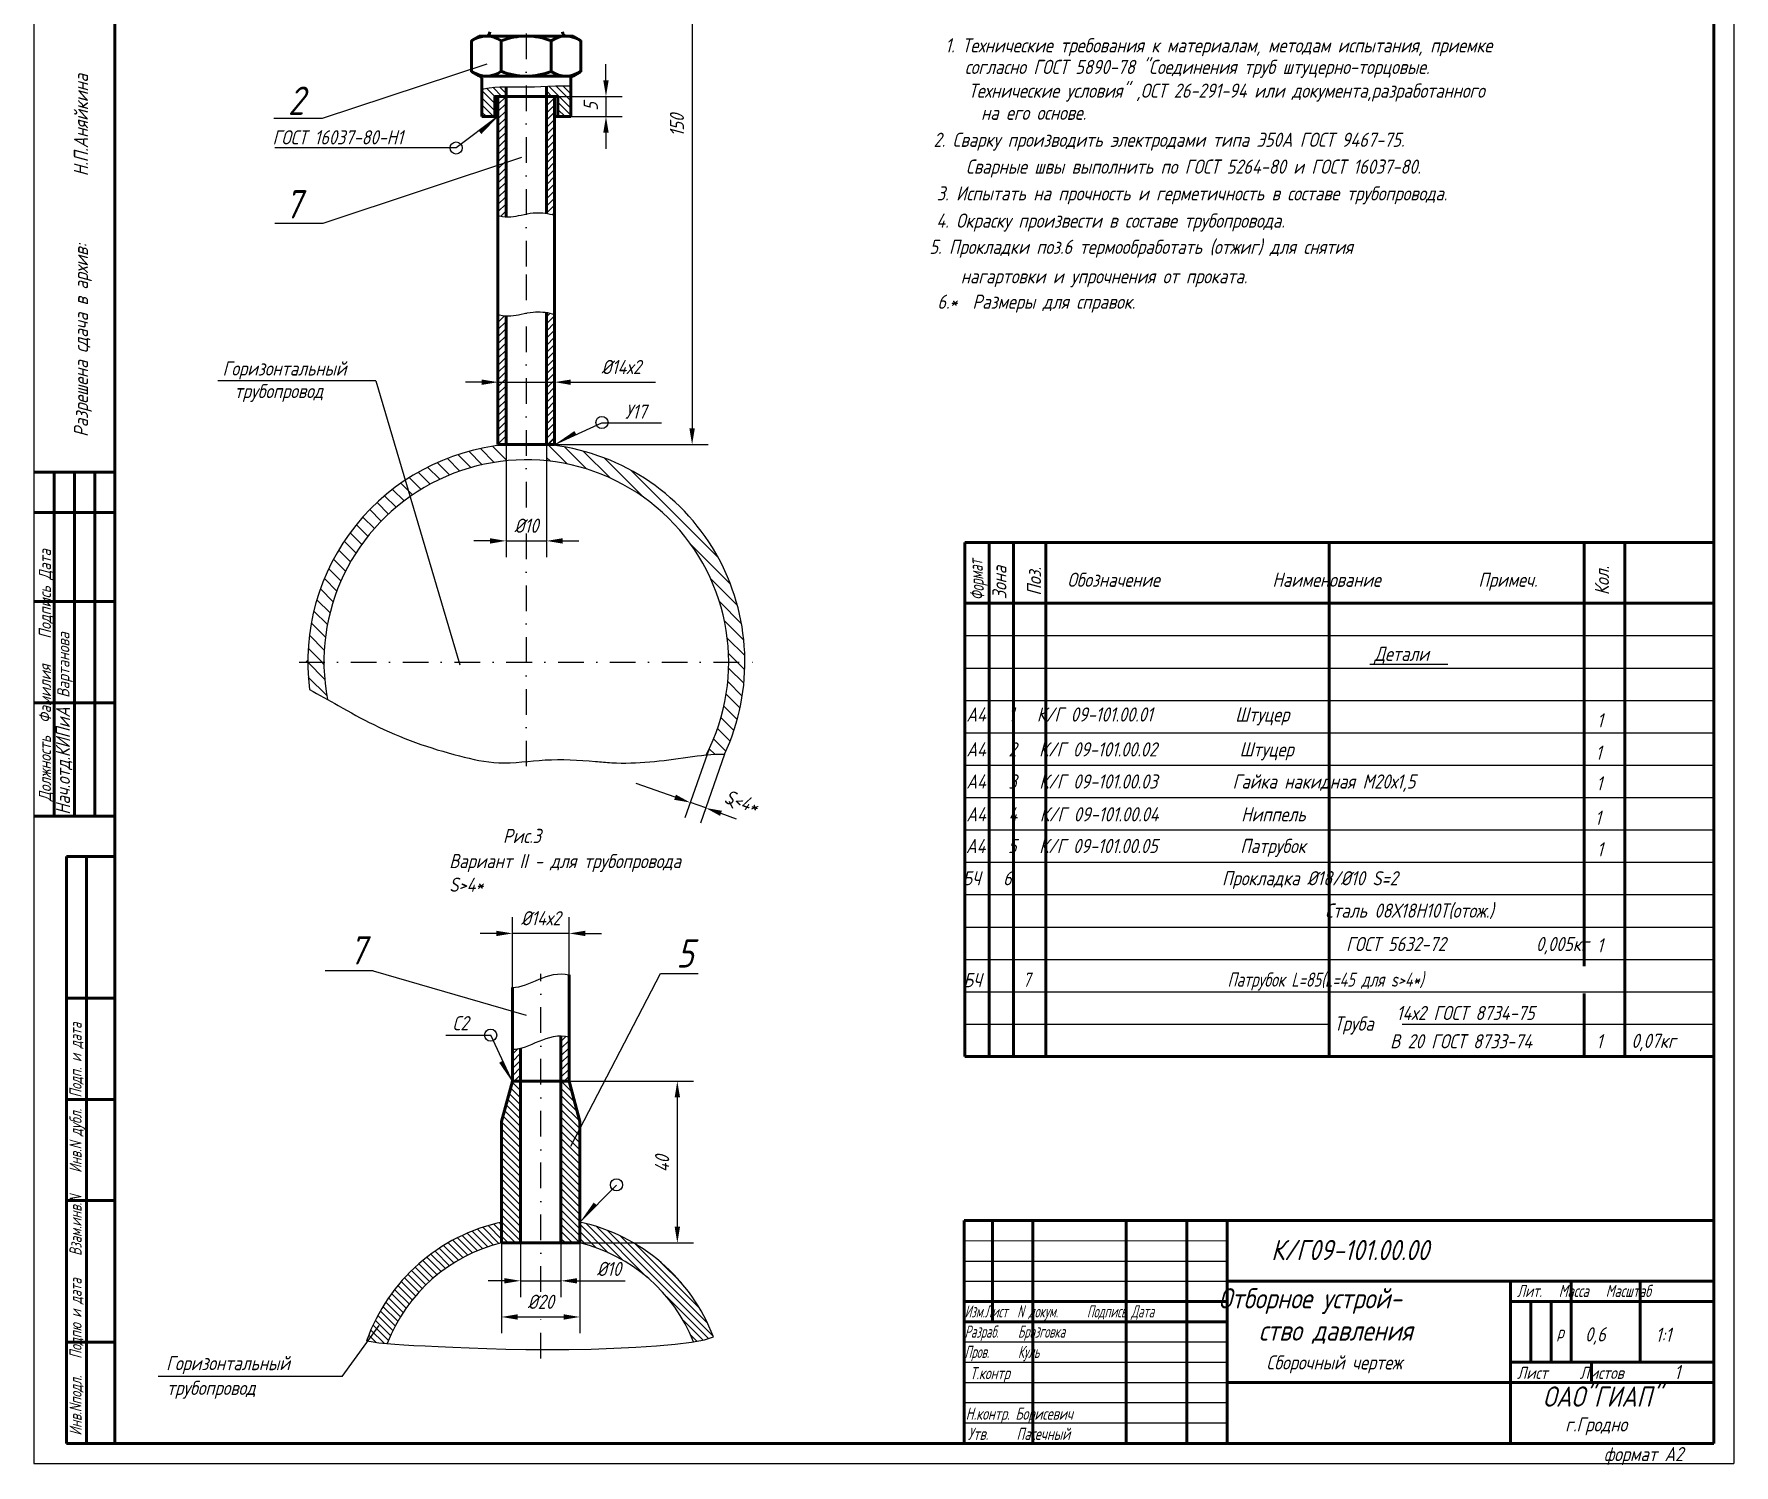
# Model space of a CAD drawing. Header units: millimetres. Extents: x 0 to 6596, y 0 to 3335.
# Drawn here: x 197.6 to 617.6, y 316.1 to 669.7 of the extents above; entities that cross this region are included whole.
import ezdxf
from ezdxf.enums import TextEntityAlignment as Align

# ---------------------------------------------------------------- set-up
doc = ezdxf.new("R2010")
doc.units = ezdxf.units.MM
doc.header["$LTSCALE"] = 0.5
doc.header["$MEASUREMENT"] = 0
doc.linetypes.add('DASHDOT', pattern=[25.4, 12.7, -6.35, 0, -6.35])
doc.styles.get("Standard").update_dxf_attribs({"font": 'romand.shx', "width": 0.8, "oblique": 15, "height": 3.5})
doc.dimstyles.get("Standard").update_dxf_attribs({"dimscale": 0, "dimtxt": 3.5, "dimasz": 4, "dimexe": 4, "dimexo": 0, "dimgap": 2, "dimtad": 1, "dimrnd": 0.0035, "dimtxsty": 'Standard', "dimcen": 0.09, "dimclrd": 5, "dimazin": 2, "dimtfac": 1, "dimtix": 1, "dimtmove": 0, "dimatfit": 0, "dimfxl": 0, "dimtolj": 1, "dimtzin": 0, "dimarcsym": 0})
pattern_1 = [(45, (-379.4589, 205.492), (-0.8838835, 0.8838835), [])]

# ---------------------------------------------------------------- blocks, each defined once
blk = doc.blocks.new('*D288')
at = {"color": 0, "lineweight": -2, "transparency": 16777216}
for p, q in [((312.2, 600.31), (312.2, 579.62)), ((326.2, 600.36), (326.2, 579.62))]:
    blk.add_line(p, q, dxfattribs=at)
at = {"color": 5, "lineweight": -2, "transparency": 16777216}
for p, q in [((308.2, 583.62), (304.2, 583.62)), ((312.2, 583.62), (326.2, 583.62)), ((330.2, 583.62), (351.09, 583.62))]:
    blk.add_line(p, q, dxfattribs=at)
at = {"color": 5, "lineweight": 25, "transparency": 16777216}
for points in [[(308.2, 584.28), (308.2, 582.95), (312.2, 583.62)], [(330.2, 584.28), (330.2, 582.95), (326.2, 583.62)]]:
    blk.add_solid(points, dxfattribs=at)
at = {"layer": 'Defpoints', "color": 0, "lineweight": 25, "transparency": 16777216}
for p in [(312.2, 600.31), (326.2, 600.36), (326.2, 583.62)]:
    blk.add_point(p, dxfattribs=at)
at = {"color": 0, "lineweight": 25, "transparency": 16777216, "insert": (342.65, 587.37), "char_height": 3.5, "attachment_point": 5}
blk.add_mtext('\\A1;%%C14х2', dxfattribs=at)
blk = doc.blocks.new('*D293')
at = {"color": 0, "lineweight": -2, "transparency": 16777216}
for p, q in [((314.2, 568.2), (314.2, 540.4)), ((324.2, 568.19), (324.2, 540.4))]:
    blk.add_line(p, q, dxfattribs=at)
at = {"color": 5, "lineweight": -2, "transparency": 16777216}
for p, q in [((310.2, 544.4), (306.2, 544.4)), ((314.2, 544.4), (324.2, 544.4)), ((328.2, 544.4), (332.2, 544.4))]:
    blk.add_line(p, q, dxfattribs=at)
at = {"color": 5, "lineweight": 25, "transparency": 16777216}
for points in [[(310.2, 545.06), (310.2, 543.73), (314.2, 544.4)], [(328.2, 545.06), (328.2, 543.73), (324.2, 544.4)]]:
    blk.add_solid(points, dxfattribs=at)
at = {"layer": 'Defpoints', "color": 0, "lineweight": 25, "transparency": 16777216}
for p in [(314.2, 568.2), (324.2, 568.19), (324.2, 544.4)]:
    blk.add_point(p, dxfattribs=at)
at = {"color": 0, "lineweight": 25, "transparency": 16777216, "insert": (319.2, 548.15), "char_height": 3.5, "attachment_point": 5}
blk.add_mtext('\\A1;%%C10', dxfattribs=at)
blk = doc.blocks.new('*D289')
at = {"color": 0, "lineweight": -2, "transparency": 16777216}
for p, q in [((315.77, 430.29), (315.77, 451.41)), ((329.77, 433.36), (329.77, 451.41))]:
    blk.add_line(p, q, dxfattribs=at)
at = {"color": 5, "lineweight": -2, "transparency": 16777216}
for p, q in [((311.77, 447.41), (307.77, 447.41)), ((329.77, 447.41), (315.77, 447.41)), ((333.77, 447.41), (337.77, 447.41))]:
    blk.add_line(p, q, dxfattribs=at)
at = {"color": 5, "lineweight": 25, "transparency": 16777216}
for points in [[(311.77, 448.07), (311.77, 446.74), (315.77, 447.41)], [(333.77, 448.07), (333.77, 446.74), (329.77, 447.41)]]:
    blk.add_solid(points, dxfattribs=at)
at = {"layer": 'Defpoints', "color": 0, "lineweight": 25, "transparency": 16777216}
for p in [(315.77, 447.41), (329.77, 433.36), (315.77, 430.29)]:
    blk.add_point(p, dxfattribs=at)
at = {"color": 0, "lineweight": 25, "transparency": 16777216, "insert": (322.77, 451.16), "char_height": 3.5, "attachment_point": 5}
blk.add_mtext('\\A1;%%C14х2', dxfattribs=at)
blk = doc.blocks.new('*D294')
at = {"color": 5, "linetype": 'Continuous', "lineweight": -2, "transparency": 16777216}
for p, q in [((338.88, 658.24), (338.88, 662.24)), ((338.88, 654.24), (338.88, 649.24)), ((338.88, 645.24), (338.88, 641.24))]:
    blk.add_line(p, q, dxfattribs=at)
at = {"color": 0, "linetype": 'Continuous', "lineweight": -2, "transparency": 16777216}
for p, q in [((327, 654.24), (342.88, 654.24)), ((327, 649.24), (342.88, 649.24))]:
    blk.add_line(p, q, dxfattribs=at)
at = {"color": 5, "linetype": 'Continuous', "lineweight": 25, "transparency": 16777216}
for points in [[(338.21, 658.24), (339.55, 658.24), (338.88, 654.24)], [(338.21, 645.24), (339.55, 645.24), (338.88, 649.24)]]:
    blk.add_solid(points, dxfattribs=at)
at = {"layer": 'Defpoints', "color": 0, "linetype": 'Continuous', "lineweight": 25, "transparency": 16777216}
for p in [(327, 654.24), (327, 649.24), (338.88, 649.24)]:
    blk.add_point(p, dxfattribs=at)
at = {"color": 0, "linetype": 'Continuous', "lineweight": 25, "transparency": 16777216, "insert": (335.13, 651.74), "char_height": 3.5, "attachment_point": 5, "rotation": 90}
blk.add_mtext('\\A1;5', dxfattribs=at)
blk = doc.blocks.new('*D295')
at = {"color": 0, "linetype": 'Continuous', "lineweight": -2, "transparency": 16777216}
for p, q in [((329.76, 410.9), (360.51, 410.9)), ((332.44, 370.93), (360.51, 370.93))]:
    blk.add_line(p, q, dxfattribs=at)
at = {"color": 5, "linetype": 'Continuous', "lineweight": -2, "transparency": 16777216}
blk.add_line((356.51, 406.9), (356.51, 374.93), dxfattribs=at)
at = {"color": 5, "linetype": 'Continuous', "lineweight": 25, "transparency": 16777216}
for points in [[(355.85, 406.9), (357.18, 406.9), (356.51, 410.9)], [(355.85, 374.93), (357.18, 374.93), (356.51, 370.93)]]:
    blk.add_solid(points, dxfattribs=at)
at = {"layer": 'Defpoints', "color": 0, "linetype": 'Continuous', "lineweight": 25, "transparency": 16777216}
for p in [(329.76, 410.9), (332.44, 370.93), (356.51, 370.93)]:
    blk.add_point(p, dxfattribs=at)
at = {"color": 0, "linetype": 'Continuous', "lineweight": 25, "transparency": 16777216, "insert": (352.76, 390.48), "char_height": 3.5, "attachment_point": 5, "rotation": 90}
blk.add_mtext('\\A1;40', dxfattribs=at)
blk = doc.blocks.new('*D290')
at = {"color": 0, "linetype": 'Continuous', "lineweight": -2, "transparency": 16777216}
for p, q in [((335.18, 718.2), (364.16, 718.2)), ((326.2, 568.2), (364.16, 568.2))]:
    blk.add_line(p, q, dxfattribs=at)
at = {"color": 5, "linetype": 'Continuous', "lineweight": -2, "transparency": 16777216}
blk.add_line((360.16, 714.2), (360.16, 572.2), dxfattribs=at)
at = {"color": 5, "linetype": 'Continuous', "lineweight": 25, "transparency": 16777216}
for points in [[(359.5, 714.2), (360.83, 714.2), (360.16, 718.2)], [(359.5, 572.2), (360.83, 572.2), (360.16, 568.2)]]:
    blk.add_solid(points, dxfattribs=at)
at = {"layer": 'Defpoints', "color": 0, "linetype": 'Continuous', "lineweight": 25, "transparency": 16777216}
for p in [(335.18, 718.2), (326.2, 568.2), (360.16, 568.2)]:
    blk.add_point(p, dxfattribs=at)
at = {"color": 0, "linetype": 'Continuous', "lineweight": 25, "transparency": 16777216, "insert": (356.41, 647.1), "char_height": 3.5, "attachment_point": 5, "rotation": 90}
blk.add_mtext('\\A1;150', dxfattribs=at)

msp = doc.modelspace()

# ---------------------------------------------------------------- hatches: boundary and pattern name
at = {"linetype": 'Continuous', "lineweight": 25}
h = msp.add_hatch(dxfattribs=at)
h.set_pattern_fill('ANSI31', color=256, scale=10, angle=90, style=0)
h.set_pattern_definition([(135, (59.1219, 202.942), (-0.8838835, -0.8838835), [])])
h.paths.add_polyline_path([(330.201, 656.886), (328.396, 656.861), (326.372, 656.809), (324.525, 656.746), (324.201, 656.733), (324.201, 654.236), (327.001, 654.236), (327.001, 649.236), (330.201, 649.236)])
h.paths.add_polyline_path([(311.401, 654.236), (314.201, 654.236), (314.201, 656.64), (314.118, 656.641), (312.752, 656.624), (311.391, 656.546), (310.034, 656.384), (308.674, 656.112), (308.201, 655.971), (308.201, 649.236), (311.401, 649.236)])
h = msp.add_hatch(dxfattribs=at)
h.set_pattern_fill('ANSI31', color=256, scale=10, style=0)
h.set_pattern_definition([(45, (59.1219, 202.942), (-0.8838835, 0.8838835), [])])
h.paths.add_polyline_path([(312.201, 624.802, 0.0052677), (312.589, 624.714, 0.0402545), (314.201, 624.503), (314.201, 654.236), (312.201, 654.236)])
h.paths.add_polyline_path([(324.201, 625.327, -0.0266989), (325.553, 625.035, -0.0079438), (326.201, 624.848), (326.201, 654.236), (324.201, 654.236)])
h = msp.add_hatch(dxfattribs=at)
h.set_pattern_fill('ANSI31', color=256, scale=10, style=0)
h.set_pattern_definition(pattern_1)
h.paths.add_polyline_path([(326.201, 600.36, 0.0079438), (325.553, 600.547, 0.0266989), (324.201, 600.839), (324.201, 589.331), (326.201, 591.331)])
h.paths.add_polyline_path([(314.201, 600.015, -0.0402545), (312.589, 600.226, -0.0055297), (312.182, 600.318), (312.182, 589.884), (314.201, 591.903)])
h = msp.add_hatch(dxfattribs=at)
h.set_pattern_fill('ANSI31', color=256, scale=10, style=0)
h.set_pattern_definition(pattern_1)
h.paths.add_polyline_path([(314.201, 600.015, -0.0402545), (312.589, 600.226, -0.0055297), (312.182, 600.318), (312.182, 568.199), (314.201, 568.199), (314.201, 568.43)])
h.paths.add_polyline_path([(326.201, 600.36, 0.0079438), (325.553, 600.547, 0.0266989), (324.201, 600.839), (324.201, 568.199), (326.195, 568.199), (326.197, 568.2), (326.201, 568.203)])
h = msp.add_hatch(dxfattribs=at)
h.set_pattern_fill('ANSI31', color=256, scale=10, angle=90, style=0)
h.set_pattern_definition([(135, (-124.1973, -199.5252), (-0.8838835, -0.8838835), [])])
h.paths.add_polyline_path([(327.762, 370.934), (332.441, 370.934), (332.441, 370.953), (332.441, 400.904), (329.762, 410.904), (327.762, 410.904)])
h.paths.add_polyline_path([(313.089, 370.934), (317.762, 370.934), (317.762, 370.953), (317.762, 410.904), (315.768, 410.904), (315.741, 410.801), (315.848, 410.569), (315.733, 410.771), (313.089, 400.904)])
h = msp.add_hatch(dxfattribs=at)
h.set_pattern_fill('ANSI31', color=256, scale=10, angle=90, style=0)
h.set_pattern_definition([(135, (-124.1973, -198.4452), (-0.8838835, -0.8838835), [])])
h.paths.add_polyline_path([(279.748, 346.77), (280.865, 346.568), (282.796, 346.283), (284.723, 346.06), (284.814, 346.052, -0.2455043), (313.089, 370.934), (313.089, 370.953), (313.089, 376.064, 0.259315)])
h.paths.add_polyline_path([(332.441, 376.063), (332.441, 370.932, -0.2421778), (360.525, 346.521), (363.202, 347.022), (365.428, 347.71, 0.2534299)])

# ---------------------------------------------------------------- linework, layer by layer
for p, q in [((197.571, 910.388), (197.571, 316.388)), ((617.571, 910.388), (617.571, 316.388)), ((307.585, 669.157), (319.178, 669.157)), ((319.178, 669.157), (307.585, 669.157)), ((319.224, 669.157), (307.631, 669.157)), ((309.44, 669.157), (307.631, 669.157)), ((307.631, 669.157), (309.224, 669.157)), ((319.178, 669.157), (330.771, 669.157)), ((328.963, 669.157), (330.771, 669.157)), ((330.771, 669.157), (329.178, 669.157)), ((330.771, 669.157), (332.678, 668.056)), ((332.678, 660.306), (332.678, 667.104)), ((330.825, 659.236), (332.678, 660.306)), ((312.201, 649.236), (301.88, 641.548)), ((326.197, 568.2), (337.857, 573.586)), ((337.857, 573.586), (352.63, 573.586)), ((314.201, 568.43), (314.201, 564.18)), ((324.201, 568.43), (324.201, 564.18)), ((299.344, 422.253), (310.452, 422.253)), ((315.848, 410.569), (310.452, 422.253)), ((332.446, 376.054), (341.471, 385.192)), ((197.571, 316.388), (617.571, 316.388))]:
    msp.add_line(p, q)
at = {"lineweight": 50}
for p, q in [((217.571, 905.388), (217.571, 321.388)), ((612.571, 905.388), (612.571, 321.388)), ((307.585, 669.157), (305.678, 668.056)), ((305.678, 660.306), (305.678, 668.056)), ((307.631, 669.157), (319.224, 669.157)), ((312.994, 660.448), (312.994, 667.96)), ((330.771, 669.157), (319.178, 669.157)), ((325.363, 660.414), (325.363, 667.96)), ((330.771, 669.157), (332.678, 668.056)), ((332.678, 660.306), (332.678, 668.056)), ((307.532, 659.236), (305.678, 660.306)), ((330.825, 659.236), (332.678, 660.306)), ((307.532, 659.236), (330.825, 659.236)), ((311.401, 654.236), (311.401, 649.236)), ((311.401, 654.236), (327.001, 654.236)), ((312.201, 654.236), (312.201, 610.198)), ((314.201, 654.236), (314.201, 624.503)), ((324.201, 654.236), (324.201, 625.327)), ((326.201, 654.236), (326.201, 610.198)), ((327.001, 654.236), (327.001, 649.236)), ((308.201, 649.236), (312.201, 649.236)), ((326.201, 649.236), (330.201, 649.236)), ((312.182, 610.198), (312.182, 568.199)), ((312.201, 610.198), (312.201, 600.314)), ((326.201, 610.198), (326.201, 600.36)), ((326.201, 610.198), (326.201, 568.199)), ((324.201, 600.839), (324.201, 568.199)), ((314.201, 600.015), (314.201, 568.199)), ((197.571, 561.409), (217.571, 561.409)), ((202.571, 561.409), (202.571, 476.409)), ((207.571, 561.409), (207.571, 476.409)), ((212.571, 561.409), (212.571, 476.409)), ((197.571, 551.409), (217.571, 551.409)), ((427.572, 543.988), (427.572, 416.988)), ((427.572, 543.988), (612.572, 543.988)), ((433.572, 543.988), (433.572, 416.988)), ((439.572, 543.988), (439.572, 416.988)), ((447.572, 543.988), (447.572, 416.988)), ((517.572, 543.988), (517.572, 416.988)), ((580.572, 543.988), (580.572, 439.315)), ((590.572, 543.988), (590.572, 416.988)), ((197.571, 529.409), (217.571, 529.409)), ((427.572, 528.988), (612.572, 528.988)), ((197.571, 504.409), (202.962, 504.409)), ((202.571, 504.409), (217.571, 504.409)), ((197.571, 476.409), (217.571, 476.409)), ((205.571, 466.409), (205.571, 321.388)), ((205.571, 466.409), (217.571, 466.409)), ((210.571, 466.409), (210.571, 321.388)), ((329.762, 410.904), (329.762, 437.149)), ((315.762, 410.904), (315.762, 434.085)), ((205.571, 431.409), (217.571, 431.409)), ((580.572, 432.594), (580.572, 416.988)), ((327.762, 370.934), (327.762, 422.116)), ((317.762, 370.934), (317.762, 419.026)), ((427.572, 416.988), (612.572, 416.988)), ((315.768, 410.904), (313.089, 400.904)), ((329.762, 410.904), (332.441, 400.904)), ((205.571, 406.409), (217.571, 406.409)), ((313.089, 400.904), (313.089, 370.934)), ((332.441, 400.904), (332.441, 370.934)), ((205.571, 381.409), (217.571, 381.409)), ((427.373, 376.461), (612.373, 376.461)), ((427.411, 376.461), (427.411, 321.388)), ((434.373, 376.461), (434.373, 351.461)), ((444.373, 376.461), (444.373, 321.461)), ((467.373, 376.461), (467.373, 321.461)), ((482.373, 376.461), (482.373, 321.461)), ((492.373, 376.461), (492.373, 321.461)), ((313.089, 370.934), (332.441, 370.934)), ((562.373, 361.461), (562.373, 321.461)), ((577.373, 361.461), (577.373, 341.461)), ((594.373, 361.461), (594.373, 341.461)), ((427.373, 356.461), (492.373, 356.461)), ((562.373, 356.461), (612.373, 356.461)), ((567.373, 356.461), (567.373, 341.461)), ((572.373, 356.461), (572.373, 341.461)), ((427.373, 351.461), (492.373, 351.461)), ((205.571, 346.409), (217.571, 346.409)), ((562.373, 341.461), (612.373, 341.461)), ((582.373, 341.461), (582.373, 336.461)), ((205.571, 321.388), (612.571, 321.388))]:
    msp.add_line(p, q, dxfattribs=at)
at = {"linetype": 'DASHDOT'}
for p, q in [((319.201, 836.146), (319.201, 610.198)), ((319.201, 610.198), (319.201, 488.727)), ((263.061, 514.43), (376.342, 514.43)), ((322.762, 358.838), (322.762, 437.445)), ((322.762, 342.396), (322.762, 353.228))]:
    msp.add_line(p, q, dxfattribs=at)
at = {"linetype": 'Continuous', "lineweight": 50}
for p, q in [((307.585, 669.157), (319.178, 669.157)), ((308.201, 658.736), (308.201, 649.236)), ((314.201, 656.64), (314.201, 654.236)), ((324.201, 656.733), (324.201, 654.236)), ((330.201, 658.736), (330.201, 649.236)), ((312.182, 568.199), (326.201, 568.199)), ((315.762, 410.904), (329.762, 410.904))]:
    msp.add_line(p, q, dxfattribs=at)
at = {"linetype": 'Continuous'}
for p, q in [((307.631, 669.157), (319.224, 669.157)), ((330.771, 669.157), (319.178, 669.157))]:
    msp.add_line(p, q, dxfattribs=at)
at = {"lineweight": 25}
for p, q in [((309.47, 662.227), (268.745, 648.745)), ((268.745, 648.745), (256.862, 648.745)), ((318.025, 639.114), (268.931, 622.862)), ((268.931, 622.862), (257.048, 622.862)), ((281.999, 583.969), (242.986, 583.969)), ((311.289, 563.8), (307.863, 567.226)), ((314.201, 564.423), (310.845, 567.78)), ((314.201, 567.959), (313.983, 568.178)), ((321.033, 568.198), (317.61, 568.198)), ((329.385, 563.382), (324.608, 568.159)), ((334.163, 562.139), (328.717, 567.585)), ((300.248, 560.699), (297.201, 563.746)), ((302.814, 561.669), (299.698, 564.785)), ((305.501, 562.517), (302.301, 565.717)), ((308.321, 563.232), (305.019, 566.535)), ((325.157, 564.074), (324.201, 565.03)), ((339.888, 559.95), (333.274, 566.564)), ((348.24, 555.133), (338.515, 564.858)), ((291.052, 555.753), (288.177, 558.628)), ((293.202, 557.139), (290.297, 560.043)), ((295.448, 558.428), (292.506, 561.37)), ((297.795, 559.616), (294.806, 562.606)), ((366.592, 540.317), (345.088, 561.821)), ((287.029, 552.705), (284.191, 555.543)), ((288.995, 554.275), (286.142, 557.128)), ((281.666, 547.462), (278.832, 550.295)), ((283.365, 549.298), (280.536, 552.127)), ((285.153, 551.046), (282.322, 553.876)), ((278.535, 543.521), (275.671, 546.385)), ((280.055, 545.536), (277.21, 548.382)), ((275.774, 539.211), (272.85, 542.135)), ((277.107, 541.413), (274.217, 544.304)), ((369.629, 533.744), (359.904, 543.469)), ((427.572, 543.988), (612.572, 543.988)), ((274.54, 536.91), (271.573, 539.877)), ((272.387, 531.992), (269.303, 535.075)), ((273.408, 534.506), (270.389, 537.525)), ((371.335, 528.503), (364.721, 535.117)), ((270.705, 526.602), (267.451, 529.856)), ((271.482, 529.361), (268.322, 532.521)), ((372.356, 523.946), (366.91, 529.392)), ((270.069, 523.703), (266.702, 527.07)), ((269.29, 517.411), (265.613, 521.088)), ((269.589, 520.647), (266.084, 524.153)), ((372.93, 519.837), (368.153, 524.614)), ((427.572, 520.988), (612.572, 520.988)), ((268.735, 514.43), (265.31, 517.855)), ((373.177, 516.055), (368.845, 520.386)), ((264.692, 514.43), (265.204, 514.942)), ((269.376, 510.254), (265.201, 514.429)), ((269.203, 513.962), (268.735, 514.43)), ((371.266, 514.43), (369.157, 516.539)), ((372.949, 509.212), (369.18, 512.98)), ((373.168, 512.528), (371.266, 514.43)), ((427.572, 512.988), (612.572, 512.988)), ((269.881, 506.213), (265.326, 510.769)), ((372.551, 506.074), (368.972, 509.652)), ((371.997, 503.092), (368.571, 506.518)), ((427.572, 504.988), (612.572, 504.988)), ((370.488, 497.53), (367.288, 500.73)), ((371.306, 500.248), (368.003, 503.55)), ((369.556, 494.927), (366.44, 498.043)), ((427.572, 496.988), (612.572, 496.988)), ((364.387, 493.024), (358.405, 475.962)), ((368.181, 491.694), (362.199, 474.632)), ((365.741, 491.671), (364.387, 493.024)), ((368.517, 492.43), (365.47, 495.477)), ((427.572, 488.988), (612.572, 488.988)), ((355.954, 481.061), (346.346, 484.429)), ((363.523, 478.407), (359.729, 479.737)), ((369.348, 480.094), (370.143, 478.32)), ((427.572, 480.988), (612.572, 480.988)), ((367.297, 477.083), (371.072, 475.76)), ((427.572, 472.988), (612.572, 472.988)), ((427.572, 464.988), (612.572, 464.988)), ((427.572, 456.988), (612.572, 456.988)), ((427.572, 448.988), (612.572, 448.988)), ((281.358, 438.193), (269.475, 438.193)), ((330.193, 394.799), (352.326, 437.533)), ((352.326, 437.533), (361.666, 437.533)), ((427.572, 440.988), (612.572, 440.988)), ((427.572, 432.988), (612.572, 432.988)), ((427.572, 424.988), (517.911, 424.988)), ((535.585, 424.988), (612.572, 424.988)), ((329.06, 422.009), (327.762, 420.71)), ((329.762, 420.942), (327.762, 418.942)), ((317.1, 418.887), (315.762, 417.549)), ((317.762, 417.781), (315.762, 415.781)), ((317.762, 416.013), (315.762, 414.013)), ((329.762, 419.174), (327.762, 417.174)), ((329.762, 417.407), (327.762, 415.407)), ((317.762, 414.245), (315.762, 412.245)), ((317.762, 412.478), (316.188, 410.904)), ((329.762, 415.639), (327.762, 413.639)), ((329.762, 413.871), (327.762, 411.871)), ((329.762, 412.103), (328.562, 410.904)), ((313.089, 370.953), (313.089, 348.632)), ((317.762, 370.953), (317.762, 357.565)), ((327.762, 370.953), (327.762, 357.565)), ((332.441, 370.953), (332.441, 348.632)), ((427.373, 366.461), (492.373, 366.461)), ((313.762, 361.565), (309.762, 361.565)), ((317.762, 361.565), (327.762, 361.565)), ((331.762, 361.565), (343.605, 361.565)), ((427.373, 361.461), (492.373, 361.461)), ((317.089, 352.632), (328.441, 352.632)), ((427.373, 346.461), (492.373, 346.461)), ((427.373, 341.461), (492.373, 341.461)), ((273.746, 337.931), (228.255, 337.931)), ((427.373, 336.461), (492.373, 336.461)), ((427.373, 331.461), (492.373, 331.461)), ((427.373, 326.461), (492.373, 326.461))]:
    msp.add_line(p, q, dxfattribs=at)
at = {"linetype": 'Continuous', "lineweight": 25}
for p, q in [((301.88, 641.548), (257.094, 641.548)), ((281.999, 583.969), (302.744, 513.753)), ((326.201, 568.199), (356.787, 568.199)), ((527.576, 513.978), (546.871, 513.978)), ((281.358, 438.193), (319.204, 427.232)), ((273.746, 337.931), (282.839, 350.496))]:
    msp.add_line(p, q, dxfattribs=at)
at = {"color": 0}
msp.add_line((324.874, 568.43), (326.201, 569.757), dxfattribs=at)
at = {"lineweight": 15}
msp.add_line((427.373, 371.461), (492.373, 371.461), dxfattribs=at)
at = {"color": 1, "lineweight": 50}
for p, q in [((492.373, 361.461), (612.373, 361.461)), ((492.373, 336.461), (612.373, 336.461))]:
    msp.add_line(p, q, dxfattribs=at)
at = {"linetype": 'Continuous', "lineweight": 25}
for points in [[(308.201, 655.971), (308.674, 656.112), (310.034, 656.384), (311.391, 656.546), (312.752, 656.624), (314.118, 656.641), (315.496, 656.622), (316.889, 656.591), (318.303, 656.572), (319.745, 656.584), (321.243, 656.624), (322.826, 656.681), (324.525, 656.746), (326.372, 656.809), (328.396, 656.861), (330.201, 656.886)], [(279.748, 346.77), (280.865, 346.568), (282.796, 346.283), (284.723, 346.06), (286.736, 345.884), (288.924, 345.736), (291.377, 345.6), (294.184, 345.46), (297.415, 345.301), (301.057, 345.133), (305.077, 344.967), (309.44, 344.815), (314.115, 344.69), (319.068, 344.605), (324.266, 344.57), (329.675, 344.599), (335.24, 344.703), (340.82, 344.884), (346.251, 345.145), (351.368, 345.487), (356.008, 345.913), (360.008, 346.424), (363.202, 347.022), (365.428, 347.71)]]:
    msp.add_lwpolyline(points, dxfattribs=at)
for points, format in [([(312.201, 649.236, 0, 1, 0), (307.778, 645.331, 1, 1, 0)], "xyseb"), ([(312.201, 624.802, 0.0052677), (312.589, 624.714, 0.0696538), (315.386, 624.513, 0.0450063), (317.915, 624.914, -0.0379193), (320.908, 625.432, -0.090658), (325.553, 625.035, -0.0079438), (326.201, 624.848)], "xyb"), ([(312.201, 600.314, 0.0052677), (312.589, 600.226, 0.0696538), (315.386, 600.025, 0.0450063), (317.915, 600.426, -0.0379193), (320.908, 600.944, -0.090658), (325.553, 600.547, -0.0079438), (326.201, 600.36)], "xyb"), ([(326.197, 568.2, 0, 1, 0), (331.329, 571.11, 1, 1, 0)], "xyseb"), ([(315.848, 410.569, 0, 1, 0), (312.938, 415.701, 1, 1, 0)], "xyseb"), ([(332.446, 376.054, 0, 1, 0), (336.229, 380.581, 1, 1, 0)], "xyseb")]:
    msp.add_lwpolyline(points, format=format)
at = {"const_width": 0.492}
msp.add_lwpolyline([(320.973, 321.099), (320.973, 321.099)], dxfattribs=at)
for centre in [(301.882, 641.495), (337.89, 573.649), (310.399, 422.262), (341.479, 385.263)]:
    msp.add_circle(centre, 1.5)
at = {"lineweight": 50}
for centre, start, end in [((309.394, 663.119), 53.36479, 128.01273), ((328.963, 663.119), 51.98727, 126.63521), ((309.371, 665.272), 232.25694, 306.90092), ((328.941, 665.272), 233.6296, 308.28339)]:
    msp.add_arc(centre, 6.033, start, end, dxfattribs=at)
at = {"linetype": 'Continuous', "lineweight": 50}
for centre, radius, start, end in [((309.224, 670.157), 1, 270, 0), ((319.178, 652.575), 16.582, 68.1012, 111.8988), ((329.178, 670.157), 1, 180, 270), ((319.22, 675.836), 16.6, 247.97106, 291.72013), ((307.701, 658.736), 0.5, 0, 90), ((330.701, 658.736), 0.5, 90, 180)]:
    msp.add_arc(centre, radius, start, end, dxfattribs=at)
at = {"lineweight": 25}
for centre, radius, start, end in [((319.201, 514.43), 54, 95.31277, 187.19395), ((319.201, 514.43), 54, 335.09951, 84.68723), ((319.201, 514.43), 50, 332.71839, 190.64412), ((322.762, 331.436), 45.665, 102.2289, 160.37869), ((322.762, 331.436), 45.665, 20.87809, 77.7711), ((322.762, 331.436), 40.665, 103.7604, 158.93462), ((322.762, 331.436), 40.665, 21.77504, 76.2396)]:
    msp.add_arc(centre, radius, start, end, dxfattribs=at)
msp.add_open_spline([(265.626, 507.668), (267.997, 506.335), (273.284, 503.42), (285.077, 496.772), (298.458, 492.064), (312.898, 488.908), (324.161, 490.702), (333.479, 490.227), (345.218, 489.039), (355.828, 490.454), (365.181, 491.799), (368.181, 491.694)], degree=3, knots=[53.3194527, 53.3194527, 53.3194527, 53.3194527, 61.4569592, 71.3787922, 93.9142735, 103.8028902, 115.2477623, 127.6855441, 131.7319076, 150.5976871, 159.6729963, 159.6729963, 159.6729963, 159.6729963], dxfattribs=at)
for points in [[(315.762, 434.085), (319.948, 433.915), (324.522, 438.531), (329.762, 437.149)], [(315.762, 418.794), (319.948, 418.624), (324.522, 423.24), (329.762, 421.858)]]:
    msp.add_open_spline(points, degree=3, dxfattribs=at)
for points in [[(356.174, 481.69), (355.733, 480.431), (359.729, 479.737)], [(367.518, 477.712), (367.077, 476.454), (363.523, 478.407)], [(313.762, 362.232), (313.762, 360.899), (317.762, 361.565)], [(331.762, 362.232), (331.762, 360.899), (327.762, 361.565)], [(317.089, 353.299), (317.089, 351.966), (313.089, 352.632)], [(328.441, 353.299), (328.441, 351.966), (332.441, 352.632)]]:
    msp.add_solid(points, dxfattribs=at)
at = {"layer": 'Defpoints', "color": 0, "linetype": 'ByBlock'}
for p in [(310.024, 669.157), (310.07, 669.157), (328.333, 669.157)]:
    msp.add_point(p, dxfattribs=at)

# ---------------------------------------------------------------- texts
at = {"linetype": 'Continuous', "lineweight": 25, "oblique": 15, "width": 0.8}
for s, p in [('Разрешена сдача в архив:         Н.П.Аняйкина', (210.927, 570.084)), ('Кол.', (586.693, 530.993))]:
    msp.add_text(s, height=3.5, rotation=90, dxfattribs=at).set_placement(p)
at = {"linetype": 'Continuous', "lineweight": 25, "oblique": 15}
for s, width, p in [('на его основе.', 0.8, (431.56, 648.438)), ('ГОСТ 16037-80-Н1', 0.8, (256.507, 642.376)), ('Детали', 0.8, (528.722, 514.741)), ('1', 0.8, (583.714, 498.307)), ('1', 0.8, (583.382, 490.342)), ('1', 0.8, (583.548, 482.709)), ('1', 0.8, (583.216, 474.246)), ('Рис.3', 0.8, (313.43, 469.744)), ('1', 0.8, (583.714, 466.446)), ('1', 0.8, (583.714, 442.717)), ('БЧ', 0.8, (427.146, 434.117)), ('7                              Патрубок L=85(L=45 для s>4*)', 0.7, (441.907, 434.249)), ('14х2 ГОСТ 8734-75', 0.8, (534.185, 426)), ('Труба', 0.8, (518.786, 423.378)), ('В 20 ГОСТ 8733-74', 0.8, (532.61, 419.006)), ('1', 0.8, (583.567, 419.017)), ('0,07кг', 0.8, (592.217, 419.115)), ('0,6', 0.8, (580.762, 346.588)), ('1:1', 0.8, (598.191, 346.481)), ('1', 0.8, (602.813, 337.252))]:
    msp.add_text(s, height=3.5, dxfattribs=dict(at, width=width)).set_placement(p)
at = {"lineweight": 25, "oblique": 15, "width": 0.8}
for s, p in [('Зона', (437.822, 529.975)), ('Поз.', (446.387, 530.871))]:
    msp.add_text(s, height=3.5, rotation=90, dxfattribs=at).set_placement(p)
at = {"linetype": 'Continuous', "lineweight": 25, "oblique": 15, "width": 0.619119}
msp.add_text('Нач.отд.КИПиА', height=3.5, rotation=90, dxfattribs=at).set_placement((206.468, 476.735), (206.468, 503.254), align=Align.FIT)
at = {"lineweight": 25, "attachment_point": 1}
for s, insert, char_height, width in [('1. Технические требования к материалам, методам испытания, приемке ', (422.689, 668.604), 3.5, 177.18949), (' согласно ГОСТ 5890-78 "Соединения труб штуцерно-торцовые.', (425.69, 663.27), 3.5, 228.40832), ('Технические условия" ,ОСТ 26-291-94 или документа,разработанного', (428.438, 657.408), 3.5, 203.95249), (' 2. Сварку производить электродами типа Э50А ГОСТ 9467-75.', (417.936, 645.269), 3.5, 193.00742), ('Сварные швы выполнить по ГОСТ 5264-80 и ГОСТ 16037-80.', (427.812, 638.633), 3.5, 152.75033), ('3. Испытать на прочность и герметичность в составе трубопровода.', (420.608, 632.022), 3.5, 200.57301), ('4. Окраску произвести в составе трубопровода.', (420.488, 625.293), 3.5, 159.03839), (' 5. Прокладки поз.6 термообработать (отжиг) для снятия ', (416.932, 618.808), 3.5, 184.88607), ('  нагартовки и упрочнения от проката.', (422.83, 611.534), 3.5, 179.24461), ('6.*  Размеры для справок.', (420.747, 605.25), 3.5, 182.18989), ('Горизонтальный ', (244.157, 588.755), 3.5, 77.57516), ('трубопровод', (247.077, 583.185), 3.5, 77.57516), ('У17', (343.621, 578.097), 3.5, 15.41418), (' Обозначение               Наименование             Примеч.', (451.02, 536.549), 3.5, 160.85086), ('А4   1   К/Г 09-101.00.01           Штуцер              ', (427.922, 503.251), 3.5, 191.90703), ('А4   2   К/Г 09-101.00.02           Штуцер               ', (427.922, 494.63), 3.5, 191.90703), ('А4   3   К/Г 09-101.00.03          Гайка накидная М20х1,5 ', (427.922, 486.699), 3.5, 191.90703), ('А4   4   К/Г 09-101.00.04           Ниппель              ', (427.922, 478.595), 3.5, 191.90703), ('А4   5   К/Г 09-101.00.05           Патрубок             ', (427.824, 470.766), 3.5, 191.90703), ('Вариант II - для трубопровода S>4*', (300.159, 467.035), 3.5, 62.41972), ('БЧ   6                            Прокладка %%C18/%%C10 S=2       ', (426.888, 462.796), 3.5, 191.90703), ('  Сталь 08Х18Н10Т(отож.)', (512.832, 454.8), 3.5, 101.77906), ('    ГОСТ 5632-72            0,005кг', (514.289, 446.53), 3.5, 101.77906), ('С2', (300.963, 426.985), 3.5, 18.54145), ('{\\W0.7; Лит.   Масса   Масштаб}', (562.569, 360.571), 3, 63.06063), ('{\\W0.6; Изм.Лист  N докум.      Подпись Дата\\P Разраб.    Бразговка\\P Пров.      Куль}', (426.293, 355.512), 3, 75.9719), ('р', (573.811, 350.358), 3, 4.73548), ('Горизонтальный ', (230.203, 342.977), 3.5, 77.57516), ('{\\W0.7;Т.контр}', (428.807, 340.253), 3, 65.76479), (' Сборочный чертеж', (500.182, 343.148), 3.5, 67.35554), ('{\\W0.8;Лист     Листов}', (563.98, 340.325), 3, 49.47069), ('трубопровод', (230.373, 336.863), 3.5, 77.57516), ('{\\W0.7; Н.контр. Борисевич}', (426.358, 330.241), 3, 40.54602), ('г.Гродно', (575.869, 327.836), 3.5, 35.06273), ('{\\W0.7;Утв.     Пасечный}', (428.293, 325.251), 3, 39.22165), ('формат А2', (585.394, 320.503), 3.5, 32.74536)]:
    msp.add_mtext(s, dxfattribs=dict(at, insert=insert, char_height=char_height, width=width))
at = {"lineweight": 35, "char_height": 7, "width": 25.82314, "attachment_point": 1}
for s, insert in [('2', (260.298, 656.67)), ('7', (259.521, 631.079)), ('7', (275.421, 446.726)), ('5', (356.254, 445.979))]:
    msp.add_mtext(s, dxfattribs=dict(at, insert=insert))
at = {"lineweight": 25, "attachment_point": 1}
for s, insert, char_height, width, rotation in [('Должность  Фамилия    Подпись Дата', (198.769, 480.059), 3, 85.21344, 90), ('{\\W0.6;Формат}', (428.929, 529.571), 3.5, 24.12008, 93.2058), ('Вартанова', (203.314, 505.622), 3, 62.23826, 90), ('{\\W0.7; Инв.Nподл.   Подпю и дата    Взам.инв.N    Инв.N дубл.  Подп. и дата}', (206.333, 321.927), 3, 144.28866, 90)]:
    msp.add_mtext(s, dxfattribs=dict(at, insert=insert, char_height=char_height, width=width, rotation=rotation))
at = {"lineweight": 25, "insert": (372.356, 480.02), "char_height": 3.5, "attachment_point": 5, "rotation": 340.67797}
msp.add_mtext('S<4*', dxfattribs=at)
at = {"lineweight": 30, "char_height": 5, "attachment_point": 1}
for s, insert, width in [('К/Г09-101.00.00 ', (503.236, 371.666), 87.33969), ('   Отборное устрой-  ', (482.227, 359.739), 87.33969), ('ство давления  ', (500.182, 351.777), 87.33969), ('ОАО"ГИАП"', (570.341, 335.459), 36.17103)]:
    msp.add_mtext(s, dxfattribs=dict(at, insert=insert, width=width))
at = {"lineweight": 25, "char_height": 3.5, "attachment_point": 5}
for s, insert in [('\\A1;%%C10', (339.608, 364.504)), ('\\A1;%%C20', (322.765, 356.382))]:
    msp.add_mtext(s, dxfattribs=dict(at, insert=insert))

# ---------------------------------------------------------------- dimensions: what is measured, and where the dimension line sits
at = {"linetype": 'Continuous', "lineweight": 25}
dim = msp.add_linear_dim(base=(360.164, 568.199), p1=(335.178, 718.203), p2=(326.201, 568.199), angle=90, dimstyle='Standard', override={"dimscale": 1}, dxfattribs=at)
dim.commit()
dim.dimension.update_dxf_attribs({"geometry": '*D290', "text_midpoint": (360.164, 647.103), "dimtype": 160})
for base, p1, p2, text, picture, middle in [((338.878, 649.236), (327.001, 654.236), (327.001, 649.236), '5', '*D294', (338.878, 651.736)), ((356.513, 370.934), (329.762, 410.904), (332.441, 370.934), '40', '*D295', (356.513, 390.485))]:
    dim = msp.add_linear_dim(base=base, p1=p1, p2=p2, angle=90, text=text, dimstyle='Standard', override={"dimscale": 1}, dxfattribs=at)
    dim.commit()
    dim.dimension.update_dxf_attribs({"geometry": picture, "text_midpoint": middle, "dimtype": 160})
at = {"lineweight": 25}
dim = msp.add_linear_dim(base=(326.201, 583.616), p1=(312.201, 600.314), p2=(326.201, 600.36), text='%%C14х2', dimstyle='Standard', override={"dimscale": 1}, dxfattribs=at)
dim.commit()
dim.dimension.update_dxf_attribs({"geometry": '*D288', "text_midpoint": (342.648, 583.616), "dimtype": 160})
dim = msp.add_linear_dim(base=(324.201, 544.398), p1=(314.201, 568.198), p2=(324.201, 568.185), text='%%C10', dimstyle='Standard', override={"dimscale": 1}, dxfattribs=at)
dim.commit()
dim.dimension.update_dxf_attribs({"geometry": '*D293', "text_midpoint": (319.201, 548.148)})
dim = msp.add_linear_dim(base=(315.766, 447.406), p1=(329.766, 433.356), p2=(315.766, 430.292), angle=180, text='%%C14х2', dimstyle='Standard', override={"dimscale": 1}, dxfattribs=at)
dim.commit()
dim.dimension.update_dxf_attribs({"geometry": '*D289', "text_midpoint": (322.766, 451.156)})

doc.saveas('drawing.dxf')
